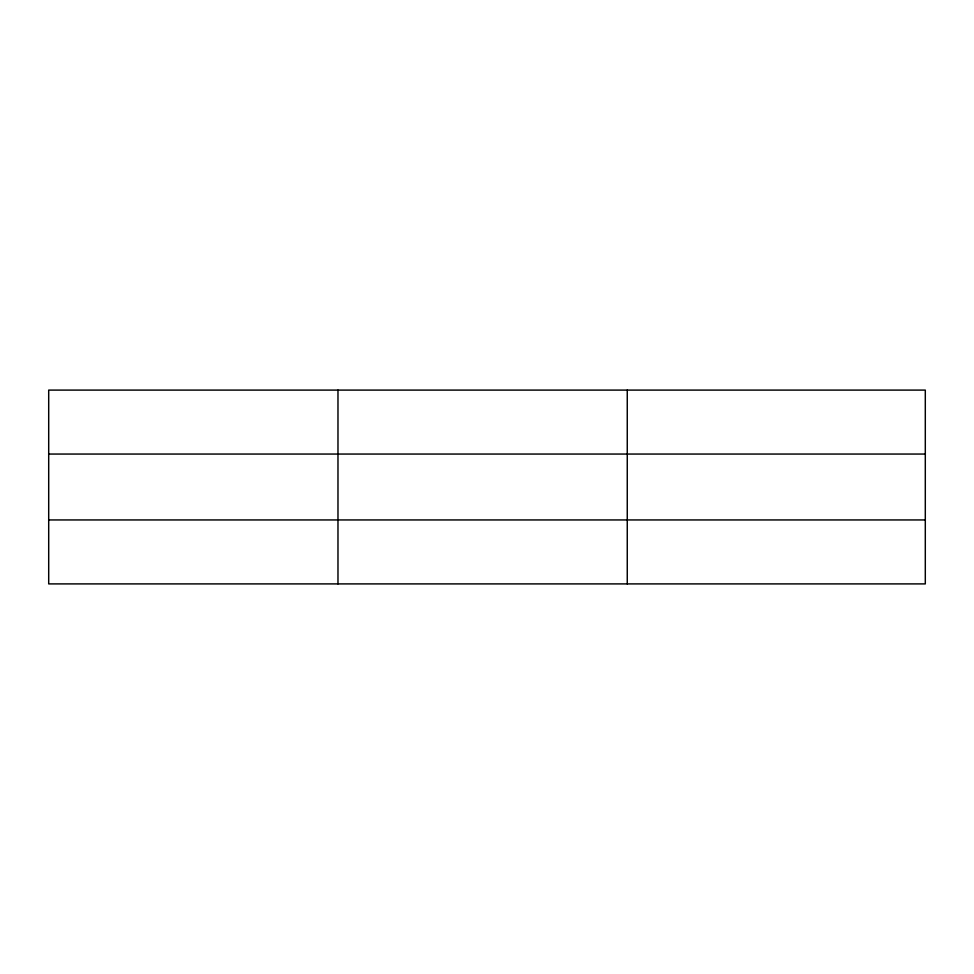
<?xml version="1.0" encoding="UTF-8"?>
<svg xmlns="http://www.w3.org/2000/svg" width="974" height="974" viewBox="0 0 974 974"><rect width="100%" height="100%" fill="white"/><g stroke="black" fill="none" stroke-linecap="round" stroke-linejoin="round"><path stroke-width="1.46" d="M337.978 583.901L337.978 390.099M627.256 583.901L627.256 390.099M925.3 454.054L925.3 390.099L48.7 390.099L48.7 583.901L925.3 583.901L925.3 454.054L48.7 454.054M48.7 519.946L925.3 519.946"/></g></svg>
